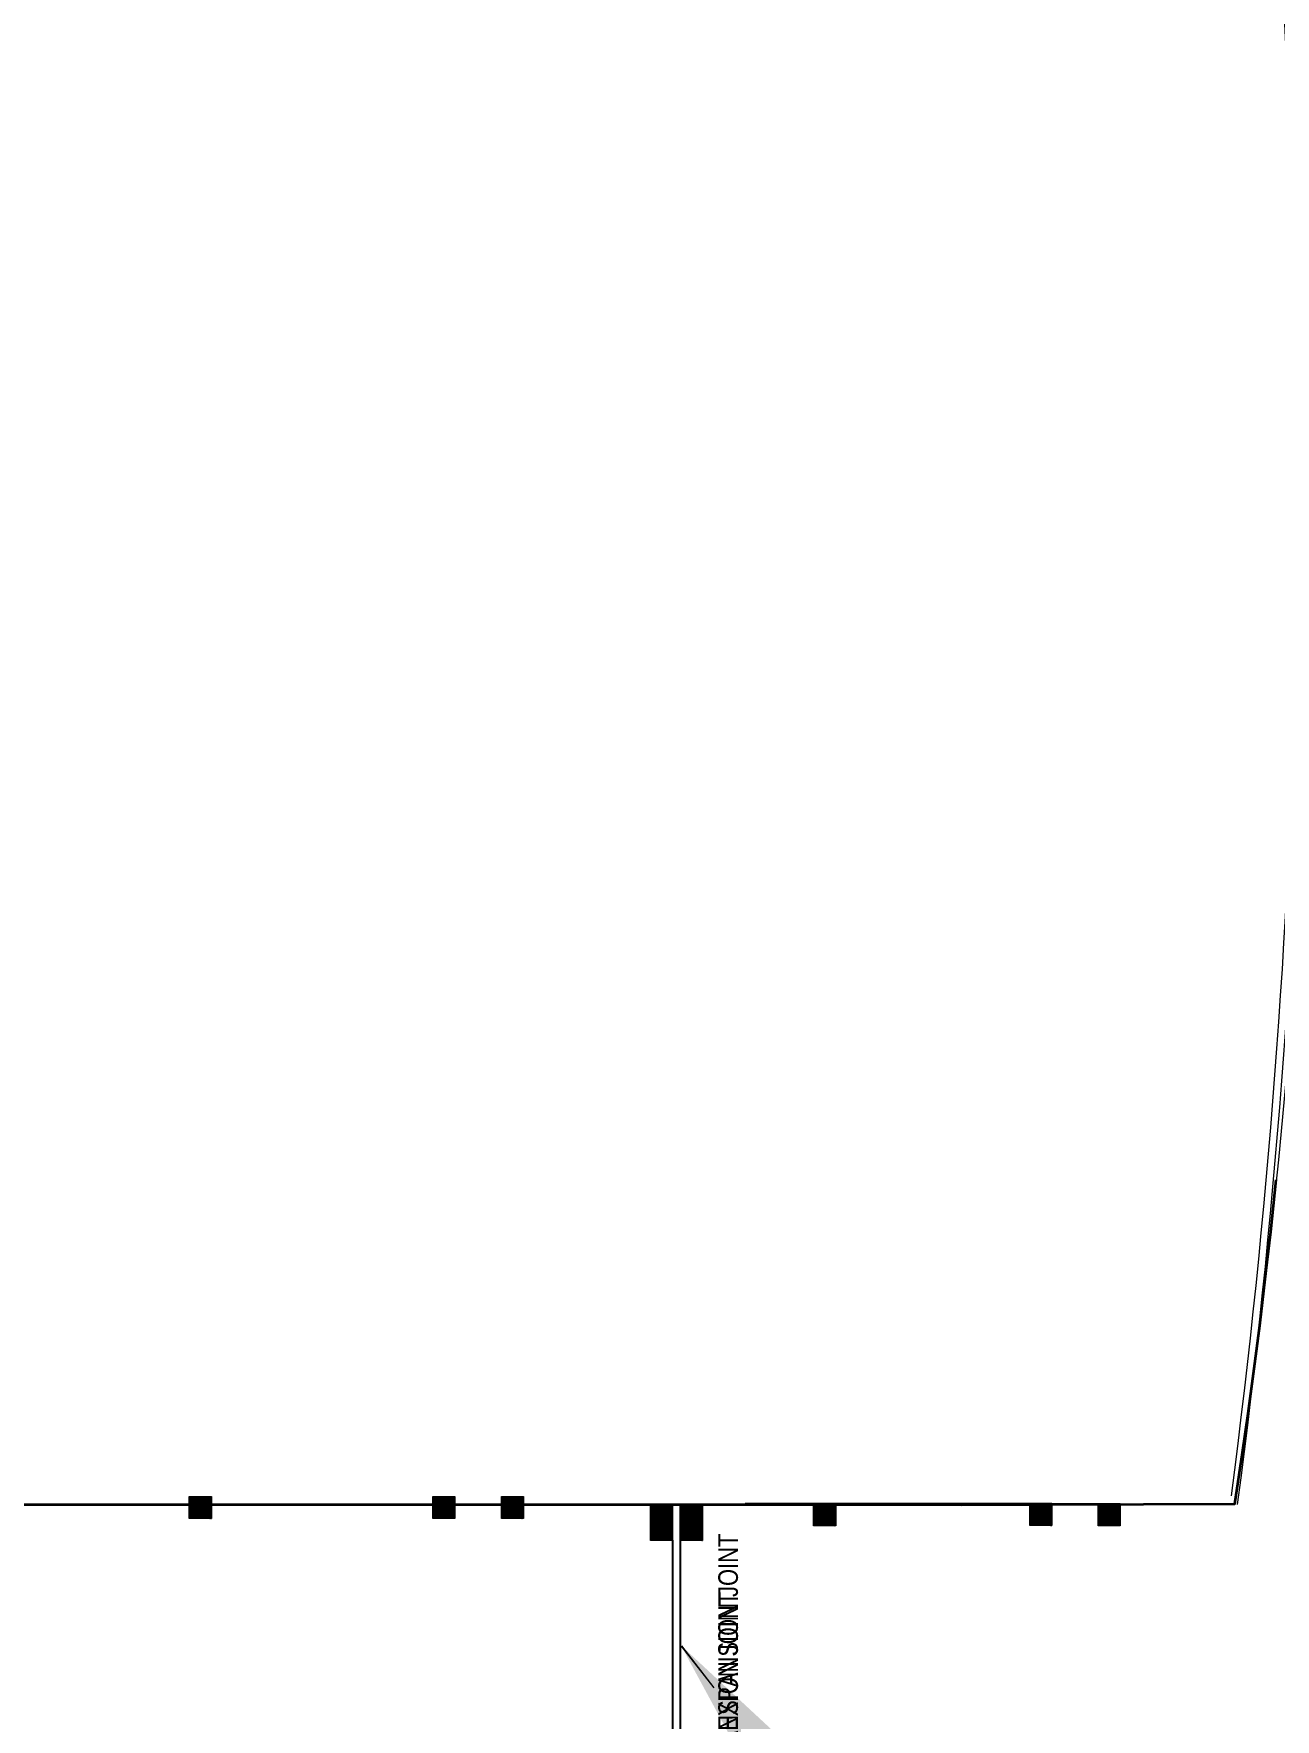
# Model space of a CAD drawing. Header units: metres. Extents: x 43 to 977, y 102 to 459.
# Drawn here: x 582.22 to 595.08, y 157.09 to 174.55 of the extents above; entities that cross this region are included whole.
import ezdxf

# ---------------------------------------------------------------- set-up
doc = ezdxf.new("R2010")
doc.units = ezdxf.units.M
doc.header["$MEASUREMENT"] = 0
doc.linetypes.add('HIDDEN', pattern=[0.375, 0.25, -0.125])
for name, color, linetype, lineweight in [('BLK_1_FLR_1_BLT_UP_AREA_DEDUCT_EXISTING', 4, 'Continuous', 35), ('Column', 1, 'Continuous', 0), ('HAT', 1, 'Continuous', 0), ('hatch', 7, 'Continuous', 0), ('main wall', 150, 'Continuous', 0), ('RTEXT', 4, 'Continuous', 0), ('Staircase', 140, 'Continuous', 0), ('WALL', 7, 'Continuous', 0), ('WIN', 13, 'Continuous', 0)]:
    doc.layers.add(name, color=color, linetype=linetype, lineweight=lineweight)
doc.styles.add('ARIAL NARROW', font='')
doc.styles.add('RTEXT', font='arial.ttf', dxfattribs={"width": 0.8, "height": 8})
doc.styles.get('ARIAL NARROW').set_extended_font_data('Lydian BT')
doc.dimstyles.new('Copy(2) of S-2', dxfattribs={"dimtxt": 10.5, "dimasz": 8, "dimexe": 2, "dimexo": 50, "dimgap": 5, "dimtad": 0, "dimtoh": 1, "dimdec": 1, "dimzin": 0, "dimdsep": 46, "dimlunit": 4, "dimtxsty": 'ARIAL NARROW', "dimcen": 0.09, "dimdle": 3, "dimse1": 1, "dimse2": 1, "dimclrd": 7, "dimclre": 13, "dimclrt": 7, "dimadec": 0, "dimazin": 0, "dimtfac": 1, "dimtdec": 1, "dimtofl": 0, "dimtmove": 0, "dimatfit": 3, "dimfxl": 0, "dimtolj": 1, "dimtzin": 0, "dimlwd": 13, "dimarcsym": 0})

msp = doc.modelspace()

# ---------------------------------------------------------------- hatches: boundary and pattern name
at = {"layer": 'hatch'}
h = msp.add_hatch(dxfattribs=at)
h.set_pattern_fill('ANSI31', color=256, scale=0.025396, style=0)
h.set_pattern_definition([(45, (-4855.2645865, 1824.7630918), (-0.0022447263868, 0.0022447263868), [])])
h.paths.add_polyline_path([(584.06143, 159.40239), (583.83286, 159.40239), (583.83286, 159.17382), (584.06143, 159.17382)])
h = msp.add_hatch(dxfattribs=at)
h.set_pattern_fill('ANSI31', color=256, scale=0.025396, style=0)
h.set_pattern_definition([(45, (-4852.7412192, 1824.7646932), (-0.0022447263868, 0.0022447263868), [])])
h.paths.add_polyline_path([(586.5848, 159.40399), (586.35623, 159.40399), (586.35623, 159.17542), (586.5848, 159.17542)])
h = msp.add_hatch(dxfattribs=at)
h.set_pattern_fill('ANSI31', color=256, scale=0.025396, style=0)
h.set_pattern_definition([(45, (-4852.0307184, 1824.7630918), (-0.0022447263868, 0.0022447263868), [])])
h.paths.add_polyline_path([(587.2953, 159.40239), (587.06673, 159.40239), (587.06673, 159.17382), (587.2953, 159.17382)])
h = msp.add_hatch(dxfattribs=at)
h.set_pattern_fill('ANSI31', color=256, scale=0.025396, style=0)
h.set_pattern_definition([(45, (-4850.4869614, 1824.6885047), (-0.0022447263868, 0.0022447263868), [])])
h.paths.add_polyline_path([(588.83905, 159.3278), (588.61049, 159.3278), (588.61049, 158.94686), (588.83905, 158.94686)])
h = msp.add_hatch(dxfattribs=at)
h.set_pattern_fill('ANSI31', color=256, scale=0.025396, style=0)
h.set_pattern_definition([(45, (-4850.178039, 1824.6885047), (-0.0022447263868, 0.0022447263868), [])])
h.paths.add_polyline_path([(589.14798, 159.3278), (588.91941, 159.3278), (588.91941, 158.94686), (589.14798, 158.94686)])
h = msp.add_hatch(dxfattribs=at)
h.set_pattern_fill('ANSI31', color=256, scale=0.025396, style=0)
h.set_pattern_definition([(45, (-4848.7968502, 1824.6885047), (-0.0022447263868, 0.0022447263868), [])])
h.paths.add_polyline_path([(590.52917, 159.3278), (590.3006, 159.3278), (590.3006, 159.09923), (590.52917, 159.09923)])
h = msp.add_hatch(dxfattribs=at)
h.set_pattern_fill('ANSI31', color=256, scale=0.025396, style=0)
h.set_pattern_definition([(45, (-4846.55879, 1824.6901062), (-0.0022447263868, 0.0022447263868), [])])
h.paths.add_polyline_path([(592.76723, 159.3294), (592.53866, 159.3294), (592.53866, 159.10083), (592.76723, 159.10083)])
h = msp.add_hatch(dxfattribs=at)
h.set_pattern_fill('ANSI31', color=256, scale=0.025396, style=0)
h.set_pattern_definition([(45, (-4845.848289, 1824.6885047), (-0.0022447263868, 0.0022447263868), [])])
h.paths.add_polyline_path([(593.47773, 159.3278), (593.24916, 159.3278), (593.24916, 159.09923), (593.47773, 159.09923)])

# ---------------------------------------------------------------- linework, layer by layer
at = {"layer": 'BLK_1_FLR_1_BLT_UP_AREA_DEDUCT_EXISTING', "color": 26, "lineweight": 35}
msp.add_lwpolyline([(546.63085, 159.3278), (591.83033, 159.31493), (594.66416, 159.3262), (594.74358, 159.85956), (594.80093, 160.26361), (594.87066, 160.77968), (594.9249, 161.20281), (594.99024, 161.74244), (595.03604, 162.14361), (595.09381, 162.68224)], dxfattribs=at)
at = {"layer": 'Column'}
for points in [[(583.83286, 159.40239), (584.06143, 159.40239), (584.06143, 159.17382), (583.83286, 159.17382)], [(586.35623, 159.40399), (586.5848, 159.40399), (586.5848, 159.17542), (586.35623, 159.17542)], [(587.06673, 159.40239), (587.2953, 159.40239), (587.2953, 159.17382), (587.06673, 159.17382)], [(588.61049, 159.3278), (588.83905, 159.3278), (588.83905, 158.94686), (588.61049, 158.94686)], [(588.91941, 159.3278), (589.14798, 159.3278), (589.14798, 158.94686), (588.91941, 158.94686)], [(590.3006, 159.3278), (590.52917, 159.3278), (590.52917, 159.09923), (590.3006, 159.09923)], [(592.53866, 159.3294), (592.76723, 159.3294), (592.76723, 159.10083), (592.53866, 159.10083)], [(593.24916, 159.3278), (593.47773, 159.3278), (593.47773, 159.09923), (593.24916, 159.09923)]]:
    msp.add_lwpolyline(points, close=True, dxfattribs=at)
at = {"layer": 'hatch'}
for p, q in [((592.76723, 159.3294), (589.5901, 159.3294)), ((593.47773, 159.3278), (590.3006, 159.3278))]:
    msp.add_line(p, q, dxfattribs=at)
at = {"layer": 'main wall', "linetype": 'HIDDEN', "lineweight": -3, "ltscale": 50}
for p, q in [((588.83915, 158.94954), (588.83905, 144.21753)), ((588.91941, 158.94954), (588.91941, 156.20407))]:
    msp.add_line(p, q, dxfattribs=at)
at = {"layer": 'Staircase'}
msp.add_line((546.63085, 159.3278), (593.95366, 159.3278), dxfattribs=at)
for centre, radius, start, end in [((513.92614, 169.96737), 81.39025, 352.5458879, 4.8946026), ((513.99436, 169.97027), 81.39823, 352.4827903, 4.8969172)]:
    msp.add_arc(centre, radius, start, end, dxfattribs=at)
at = {"layer": 'WALL'}
for p, q in [((588.92107, 159.09923), (588.92107, 159.3278)), ((588.92317, 159.09716), (588.92317, 159.32573)), ((588.92524, 159.09923), (588.92524, 159.3278))]:
    msp.add_line(p, q, dxfattribs=at)
at = {"layer": 'WALL', "color": 7}
msp.add_lwpolyline([(577.32673, 208.17558), (577.32669, 212.7679), (580.58007, 212.7679, -0.20759987), (594.66416, 159.3262), (594.66416, 159.3262), (594.66416, 159.3262), (591.83033, 159.31493), (546.63085, 159.3278, -0.20934812), (560.55893, 213.22147), (563.61155, 213.22147), (563.61155, 208.19379), (577.32673, 208.17558), (577.32669, 212.7679), (580.58007, 212.7679)], format="xyb", dxfattribs=at)

# ---------------------------------------------------------------- texts
at = {"layer": 'RTEXT', "style": 'RTEXT', "width": 0.8}
for p in [(589.5161, 156.97441), (589.51652, 156.37086)]:
    msp.add_text('EXPANSION JOINT', height=0.2031694, rotation=90, dxfattribs=at).set_placement(p)

# ---------------------------------------------------------------- leaders
at = {"layer": 'HAT', "color": 5, "linetype": 'Continuous', "lineweight": -3}
for points in [[(588.92991, 157.85251), (589.2654, 157.42004)], [(588.93198, 157.85458), (589.26747, 157.42211)]]:
    msp.add_leader(points, dimstyle='Copy(2) of S-2', override={"dimgap": 5, "dimtad": 0}, dxfattribs=at)
at = {"layer": 'WIN', "lineweight": 9}
msp.add_leader([(576.69493, 159.3446), (577.64443, 158.63843), (578.02831, 158.63843)], dimstyle='Copy(2) of S-2', override={"dimgap": 5, "dimtad": 0}, dxfattribs=at)

doc.saveas('drawing.dxf')
